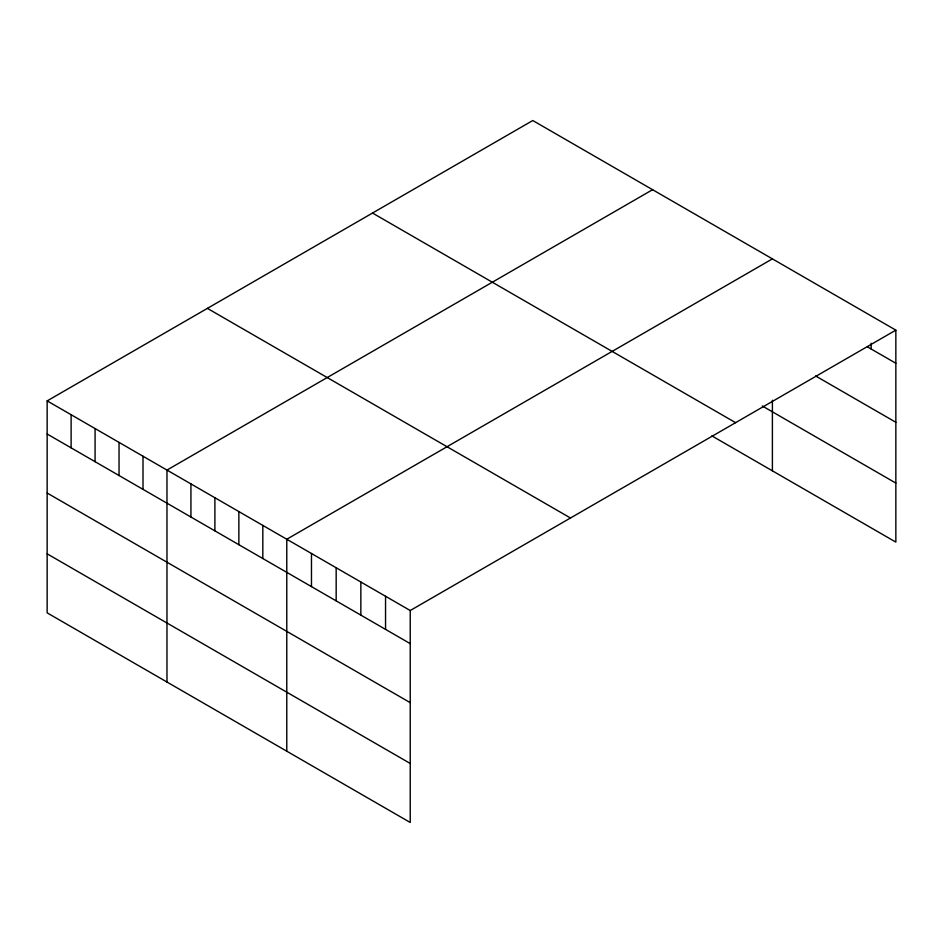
<?xml version="1.0" encoding="UTF-8"?>
<svg xmlns="http://www.w3.org/2000/svg" width="943" height="943" viewBox="0 0 943 943"><rect width="100%" height="100%" fill="white"/><g stroke="black" fill="none" stroke-linecap="round" stroke-linejoin="round"><path stroke-width="1.41" d="M47.15 400.893L410.229 610.522L410.229 822.473L47.15 612.856L47.15 400.893L532.771 120.527L895.85 330.144L895.85 542.107L711.859 435.878M652.591 189.696L166.97 470.074L166.97 682.025M772.4 258.877L286.778 539.243L286.778 751.206M410.229 610.522L895.85 330.144M867.454 346.871L895.85 363.267M815.612 375.962L895.85 422.287M762.309 405.997L895.85 483.087M372.52 213.047L735.599 422.676M207.401 308.373L570.48 518.002M47.15 434.016L410.229 643.633M47.15 493.036L410.229 702.653M47.15 553.836L410.229 763.453M871.155 343.252L871.155 349.016M772.4 400.233L772.4 470.828M385.546 596.259L385.546 629.382M360.851 582.008L360.851 615.131M336.168 567.757L336.168 600.88M311.473 553.506L311.473 586.617M262.826 525.416L262.826 558.527M238.862 511.577L238.862 544.7M214.898 497.739L214.898 530.862M190.934 483.9L190.934 517.023M143.006 456.235L143.006 489.358M119.042 442.397L119.042 475.52M95.078 428.57L95.078 461.681M71.114 414.731L71.114 447.854"/></g></svg>
